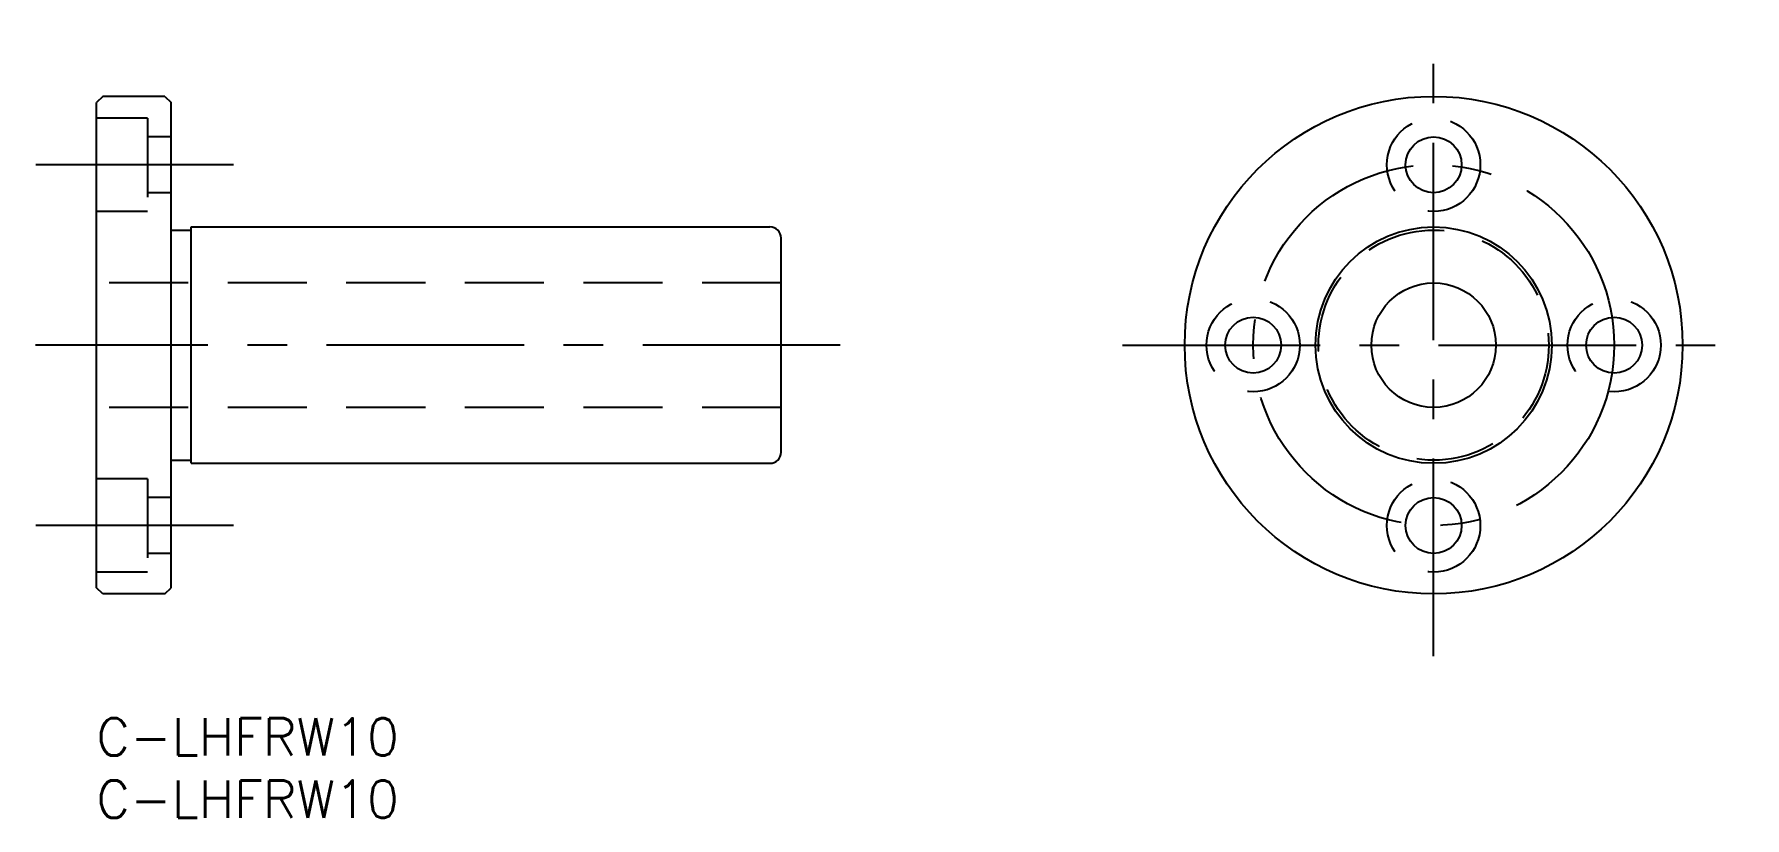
# Model space of a CAD drawing. Extents: x -5 to 132, y -8 to 55.
import ezdxf

# ---------------------------------------------------------------- set-up
doc = ezdxf.new("R2010")
doc.units = 0
doc.header["$LTSCALE"] = 0.5
doc.linetypes.add('CENTER', pattern=[50.8, 31.75, -6.35, 6.35, -6.35])
doc.linetypes.add('DASHED', pattern=[19.05, 12.7, -6.35])
for name, color, linetype in [('MSM_CENTER', 1, 'CENTER'), ('MSM_CONTINUOUS', 7, 'CONTINUOUS'), ('MSM_DASHED', 4, 'DASHED'), ('MSM_PART_NUMBER', 7, 'CONTINUOUS')]:
    doc.layers.add(name, color=color, linetype=linetype)
doc.styles.get("Standard").update_dxf_attribs({"font": 'txt.shx', "height": 3, "bigfont": 'bigfont.shx'})

# ---------------------------------------------------------------- blocks, each defined once
blk = doc.blocks.new('*U24')
at = {"layer": 'MSM_PART_NUMBER'}
blk.add_text('C-LHFRW10', height=3, dxfattribs=at).set_placement((0, -3))
blk = doc.blocks.new('*U25')
at = {"layer": 'MSM_PART_NUMBER'}
blk.add_text('C-LHFRW10', height=3, dxfattribs=at).set_placement((0, -8))

msp = doc.modelspace()

# ---------------------------------------------------------------- linework, layer by layer
at = {"layer": 'MSM_CENTER'}
for p, q in [((107.43, 5), (107.43, 55)), ((11, 44.5), (-5, 44.5)), ((59.76, 30), (-4.9, 30)), ((82.43, 30), (132.43, 30)), ((11, 15.5), (-5, 15.5))]:
    msp.add_line(p, q, dxfattribs=at)
msp.add_circle((107.43, 30), 14.5, dxfattribs=at)
at = {"layer": 'MSM_CONTINUOUS'}
for p, q in [((0.5, 50), (0, 49.5)), ((0, 10.5), (0, 49.5)), ((5.5, 50), (0.5, 50)), ((5.5, 50), (6, 49.5)), ((6, 10.5), (6, 49.5)), ((6, 39.25), (7.6, 39.25)), ((7.6, 39.5), (54.1, 39.5)), ((7.6, 20.5), (7.6, 39.5)), ((55, 21.4), (55, 38.6)), ((6, 20.75), (7.6, 20.75)), ((7.6, 20.5), (54.1, 20.5)), ((0.5, 10), (0, 10.5)), ((5.5, 10), (0.5, 10)), ((5.5, 10), (6, 10.5))]:
    msp.add_line(p, q, dxfattribs=at)
for centre, radius in [((107.43, 30), 20), ((107.43, 44.5), 2.25), ((107.43, 30), 9.5), ((107.43, 30), 5), ((92.93, 30), 2.25), ((121.93, 30), 2.25), ((107.43, 15.5), 2.25)]:
    msp.add_circle(centre, radius, dxfattribs=at)
for centre, start, end in [((54.1, 38.6), 0, 90), ((54.1, 21.4), 270, 360)]:
    msp.add_arc(centre, 0.9, start, end, dxfattribs=at)
at = {"layer": 'MSM_DASHED'}
for p, q in [((4.1, 48.25), (0, 48.25)), ((4.1, 48.25), (4.1, 40.75)), ((6, 46.75), (4.1, 46.75)), ((6, 42.25), (4.1, 42.25)), ((4.1, 40.75), (0, 40.75)), ((55, 35), (0, 35)), ((55, 25), (0, 25)), ((4.1, 19.25), (0, 19.25)), ((4.1, 19.25), (4.1, 11.75)), ((6, 17.75), (4.1, 17.75)), ((6, 13.25), (4.1, 13.25)), ((4.1, 11.75), (0, 11.75))]:
    msp.add_line(p, q, dxfattribs=at)
for centre, radius in [((107.43, 44.5), 3.75), ((107.43, 30), 9.25), ((92.93, 30), 3.75), ((121.93, 30), 3.75), ((107.43, 15.5), 3.75)]:
    msp.add_circle(centre, radius, dxfattribs=at)

# ---------------------------------------------------------------- block references
at = {"layer": 'MSM_CONTINUOUS'}
for name in ['*U24', '*U25']:
    msp.add_blockref(name, (0, 0), dxfattribs=at)

doc.saveas('drawing.dxf')
